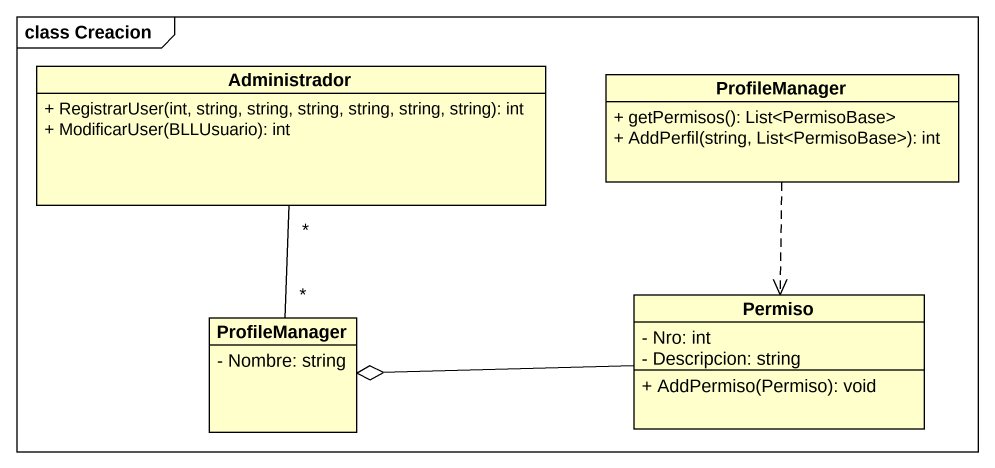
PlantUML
@startuml
mainframe class Creacion
hide circle
hide empty members
skinparam classAttributeIconSize 0
class Administrador {
  + RegistrarUser(int, string, string, string, string, string, string): int
  + ModificarUser(BLLUsuario): int
}
class ProfileManager {
  + getPermisos(): List<PermisoBase>
  + AddPerfil(string, List<PermisoBase>): int
}
class "ProfileManager" as ProfileManager_2 {
  - Nombre: string
}
class Permiso {
  - Nro: int
  - Descripcion: string
  + AddPermiso(Permiso): void
}
Administrador "*" -- "*" ProfileManager_2
ProfileManager ..> Permiso
Permiso -left-o ProfileManager_2
@enduml
